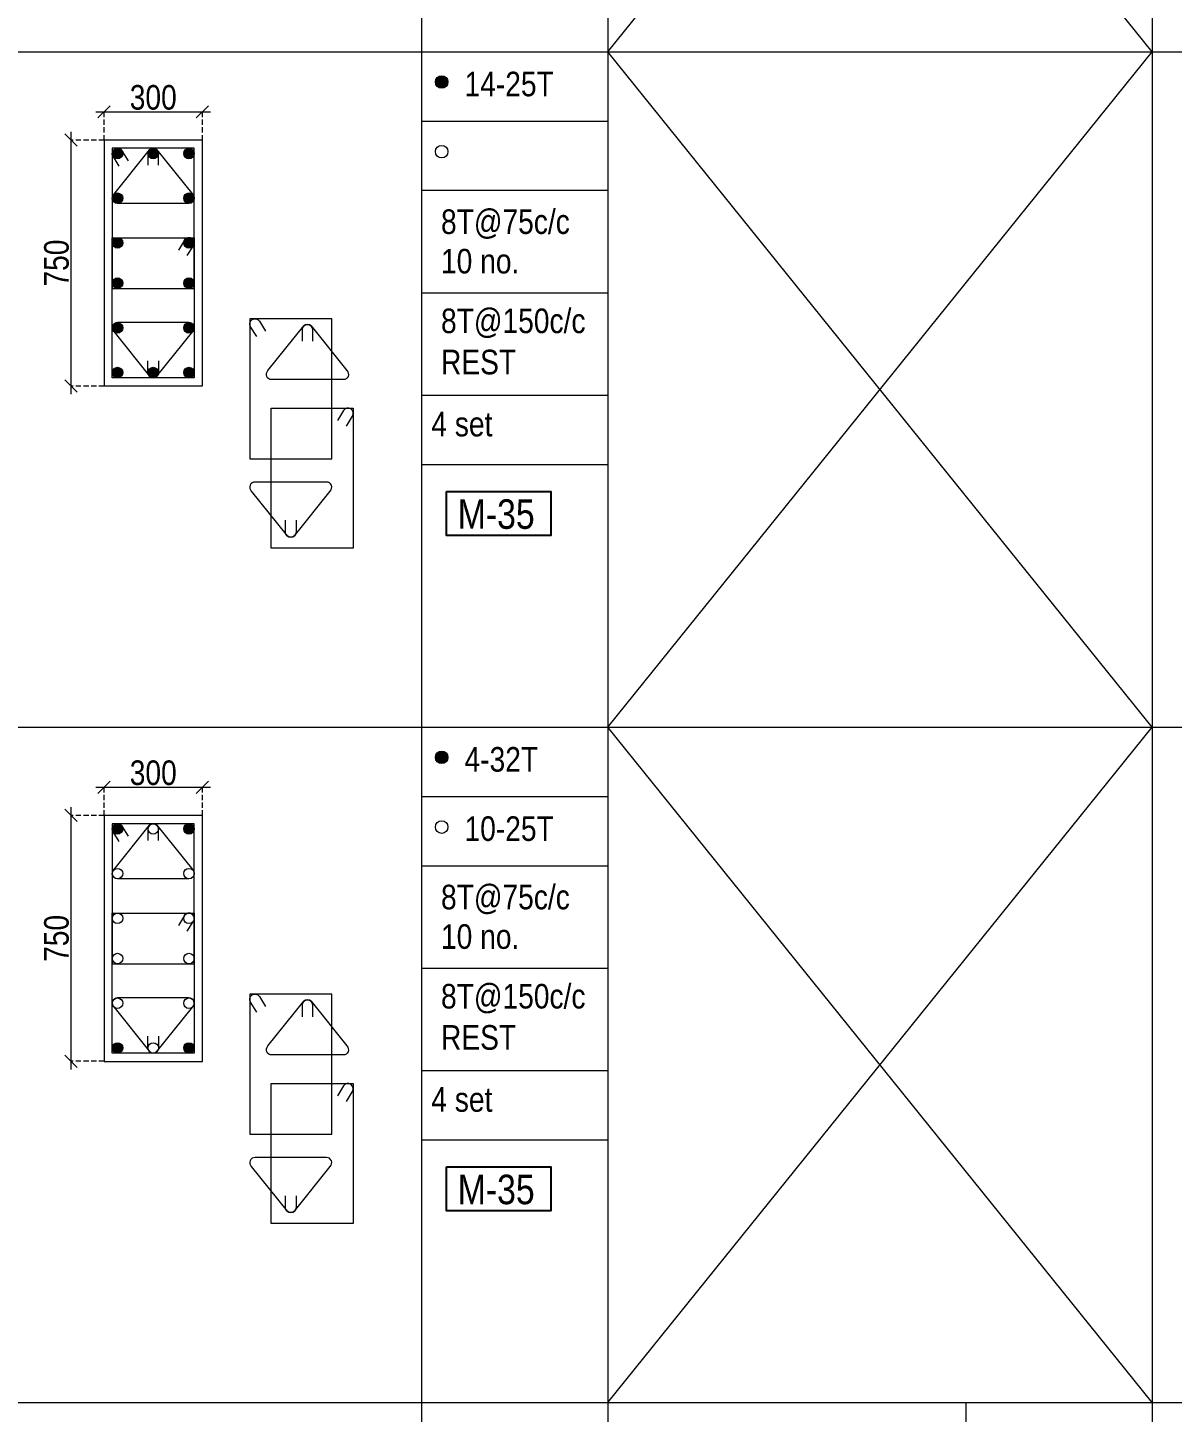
# Model space of a CAD drawing. Header units: millimetres. Extents: x 1112055 to 3390982, y -148532 to 766891.
# Drawn here: x 2626585 to 2640546, y 599864 to 616757 of the extents above; entities that cross this region are included whole.
import ezdxf
from ezdxf.enums import TextEntityAlignment as Align

# ---------------------------------------------------------------- set-up
doc = ezdxf.new("R2010")
doc.units = ezdxf.units.MM
doc.header["$PDMODE"] = 35
doc.header["$PDSIZE"] = -25
doc.linetypes.add('DASHED2', pattern=[0.375, 0.25, -0.125])
doc.linetypes.add('Hidden', pattern=[9.525, 6.35, -3.175])
for name, color, linetype, lineweight in [('B COL. SIZE DIM', 220, 'Continuous', 25), ('B COLSCH', 204, 'Continuous', 20), ('B COLUMN', 1, 'Hidden', 9), ('B STEEL', 34, 'Continuous', 15)]:
    doc.layers.add(name, color=color, linetype=linetype, lineweight=lineweight)
doc.layers.add('B TEXT', color=7, linetype='Continuous')
doc.styles.add('dim inside', font='romans.shx', dxfattribs={"width": 0.8, "height": 125})
doc.styles.add('SWINC', font='swissc.ttf')
doc.dimstyles.new('dim inside', dxfattribs={"dimtxt": 125, "dimasz": 100, "dimexe": 0, "dimexo": 0, "dimgap": 10, "dimtad": 0, "dimdec": 0, "dimzin": 0, "dimdsep": 46, "dimtxsty": 'dim inside', "dimblk": 'SMALL', "dimcen": 0.09, "dimadec": 0, "dimazin": 0, "dimtfac": 1, "dimtdec": 0, "dimtofl": 0, "dimtmove": 0, "dimatfit": 3, "dimfxl": 1, "dimtolj": 1, "dimtzin": 0, "dimarcsym": 2})

# ---------------------------------------------------------------- blocks, each defined once
blk = doc.blocks.new('_Oblique')
at = {"color": 0, "linetype": 'ByBlock', "lineweight": -2}
blk.add_line((-0.5, -0.5), (0.5, 0.5), dxfattribs=at)
blk = doc.blocks.new('*D5333')
at = {"layer": 'B COL. SIZE DIM', "color": 250, "lineweight": 9, "ltscale": 250, "transparency": 16777216}
blk.add_line((2627416, 607490), (2628816, 607490), dxfattribs=at)
at = {"layer": 'B COL. SIZE DIM', "color": 250, "linetype": 'DASHED2', "lineweight": 9, "ltscale": 250, "transparency": 16777216}
for p, q in [((2627516, 607146), (2627516, 607490)), ((2628716, 607146), (2628716, 607490))]:
    blk.add_line(p, q, dxfattribs=at)
at = {"layer": 'Defpoints', "color": 0, "lineweight": 40, "transparency": 16777216}
for p in [(2628716, 607490), (2627516, 607146), (2628716, 607146)]:
    blk.add_point(p, dxfattribs=at)
at = {"layer": 'B COL. SIZE DIM', "color": 250, "lineweight": 9, "transparency": 16777216, "xscale": 150, "yscale": 150, "zscale": 150, "rotation": 180}
blk.add_blockref('_Oblique', (2627516, 607490), dxfattribs=at)
at = {"layer": 'B COL. SIZE DIM', "color": 250, "lineweight": 9, "transparency": 16777216, "xscale": 150, "yscale": 150, "zscale": 150}
blk.add_blockref('_Oblique', (2628716, 607490), dxfattribs=at)
at = {"layer": 'B COL. SIZE DIM', "color": 6, "transparency": 16777216, "insert": (2628116, 607665), "char_height": 300, "attachment_point": 5, "style": 'SWINC'}
blk.add_mtext('\\A1;300', dxfattribs=at)
blk = doc.blocks.new('*D5334')
at = {"layer": 'B COL. SIZE DIM', "color": 250, "lineweight": 9, "ltscale": 250, "transparency": 16777216}
blk.add_line((2627112, 607246), (2627112, 604046), dxfattribs=at)
at = {"layer": 'B COL. SIZE DIM', "color": 250, "linetype": 'DASHED2', "lineweight": 9, "ltscale": 250, "transparency": 16777216}
for p, q in [((2627516, 607146), (2627112, 607146)), ((2627516, 604146), (2627112, 604146))]:
    blk.add_line(p, q, dxfattribs=at)
at = {"layer": 'Defpoints', "color": 0, "lineweight": 40, "transparency": 16777216}
for p in [(2627516, 607146), (2627112, 604146), (2627516, 604146)]:
    blk.add_point(p, dxfattribs=at)
at = {"layer": 'B COL. SIZE DIM', "color": 250, "lineweight": 9, "transparency": 16777216, "xscale": 150, "yscale": 150, "zscale": 150}
for p, rotation in [((2627112, 607146), 90), ((2627112, 604146), 270)]:
    blk.add_blockref('_Oblique', p, dxfattribs=dict(at, rotation=rotation))
at = {"layer": 'B COL. SIZE DIM', "color": 6, "transparency": 16777216, "insert": (2626937, 605646), "char_height": 300, "attachment_point": 5, "rotation": 90, "style": 'SWINC'}
blk.add_mtext('\\A1;750', dxfattribs=at)
blk = doc.blocks.new('*D5335')
at = {"layer": 'B COL. SIZE DIM', "color": 250, "lineweight": 9, "ltscale": 250, "transparency": 16777216}
blk.add_line((2627416, 615730), (2628816, 615730), dxfattribs=at)
at = {"layer": 'B COL. SIZE DIM', "color": 250, "linetype": 'DASHED2', "lineweight": 9, "ltscale": 250, "transparency": 16777216}
for p, q in [((2627516, 615385), (2627516, 615730)), ((2628716, 615385), (2628716, 615730))]:
    blk.add_line(p, q, dxfattribs=at)
at = {"layer": 'Defpoints', "color": 0, "lineweight": 40, "transparency": 16777216}
for p in [(2628716, 615730), (2627516, 615385), (2628716, 615385)]:
    blk.add_point(p, dxfattribs=at)
at = {"layer": 'B COL. SIZE DIM', "color": 250, "lineweight": 9, "transparency": 16777216, "xscale": 150, "yscale": 150, "zscale": 150, "rotation": 180}
blk.add_blockref('_Oblique', (2627516, 615730), dxfattribs=at)
at = {"layer": 'B COL. SIZE DIM', "color": 250, "lineweight": 9, "transparency": 16777216, "xscale": 150, "yscale": 150, "zscale": 150}
blk.add_blockref('_Oblique', (2628716, 615730), dxfattribs=at)
at = {"layer": 'B COL. SIZE DIM', "color": 6, "transparency": 16777216, "insert": (2628116, 615905), "char_height": 300, "attachment_point": 5, "style": 'SWINC'}
blk.add_mtext('\\A1;300', dxfattribs=at)
blk = doc.blocks.new('*D5336')
at = {"layer": 'B COL. SIZE DIM', "color": 250, "lineweight": 9, "ltscale": 250, "transparency": 16777216}
blk.add_line((2627112, 615485), (2627112, 612285), dxfattribs=at)
at = {"layer": 'B COL. SIZE DIM', "color": 250, "linetype": 'DASHED2', "lineweight": 9, "ltscale": 250, "transparency": 16777216}
for p, q in [((2627516, 615385), (2627112, 615385)), ((2627516, 612385), (2627112, 612385))]:
    blk.add_line(p, q, dxfattribs=at)
at = {"layer": 'Defpoints', "color": 0, "lineweight": 40, "transparency": 16777216}
for p in [(2627516, 615385), (2627112, 612385), (2627516, 612385)]:
    blk.add_point(p, dxfattribs=at)
at = {"layer": 'B COL. SIZE DIM', "color": 250, "lineweight": 9, "transparency": 16777216, "xscale": 150, "yscale": 150, "zscale": 150}
for p, rotation in [((2627112, 615385), 90), ((2627112, 612385), 270)]:
    blk.add_blockref('_Oblique', p, dxfattribs=dict(at, rotation=rotation))
at = {"layer": 'B COL. SIZE DIM', "color": 6, "transparency": 16777216, "insert": (2626937, 613885), "char_height": 300, "attachment_point": 5, "rotation": 90, "style": 'SWINC'}
blk.add_mtext('\\A1;750', dxfattribs=at)

msp = doc.modelspace()

# ---------------------------------------------------------------- hatches: boundary and pattern name
at = {"layer": 'B STEEL', "lineweight": 9, "ltscale": 0.5}
h = msp.add_hatch(color=34, dxfattribs=at)
edge = h.paths.add_edge_path()
edge.add_arc((2631634.4, 616094.5), 76.8, 0, 360)
h = msp.add_hatch(color=34, dxfattribs=at)
edge = h.paths.add_edge_path()
edge.add_arc((2627680.1, 615221.3), 64, 0, 360)
at = {"layer": 'B STEEL'}
h = msp.add_hatch(color=34, dxfattribs=at)
edge = h.paths.add_edge_path()
edge.add_arc((2628116.1, 615221.3), 64, 0, 360)
at = {"layer": 'B STEEL', "lineweight": 9, "ltscale": 0.5}
h = msp.add_hatch(color=34, dxfattribs=at)
edge = h.paths.add_edge_path()
edge.add_arc((2628552, 615221.3), 64, 180, 540, ccw=False)
at = {"layer": 'B STEEL'}
h = msp.add_hatch(color=34, dxfattribs=at)
edge = h.paths.add_edge_path()
edge.add_arc((2627680.1, 614676), 64, 0, 360)
h = msp.add_hatch(color=34, dxfattribs=at)
edge = h.paths.add_edge_path()
edge.add_arc((2628552, 614676), 64, 0, 360)
h = msp.add_hatch(color=34, dxfattribs=at)
edge = h.paths.add_edge_path()
edge.add_arc((2627680.1, 614130.7), 64, 0, 360)
h = msp.add_hatch(color=34, dxfattribs=at)
edge = h.paths.add_edge_path()
edge.add_arc((2628552, 614130.7), 64, 0, 360)
h = msp.add_hatch(color=34, dxfattribs=at)
edge = h.paths.add_edge_path()
edge.add_arc((2627680.1, 613640), 64, 0, 360)
h = msp.add_hatch(color=34, dxfattribs=at)
edge = h.paths.add_edge_path()
edge.add_arc((2628552, 613640), 64, 0, 360)
h = msp.add_hatch(color=34, dxfattribs=at)
edge = h.paths.add_edge_path()
edge.add_arc((2627680.1, 613094.7), 64, 0, 360)
h = msp.add_hatch(color=34, dxfattribs=at)
edge = h.paths.add_edge_path()
edge.add_arc((2628552, 613094.7), 64, 0, 360)
at = {"layer": 'B STEEL', "lineweight": 9, "ltscale": 0.5}
h = msp.add_hatch(color=34, dxfattribs=at)
edge = h.paths.add_edge_path()
edge.add_arc((2627680.1, 612549.4), 64, 0, 360, ccw=False)
at = {"layer": 'B STEEL'}
h = msp.add_hatch(color=34, dxfattribs=at)
edge = h.paths.add_edge_path()
edge.add_arc((2628116.1, 612549.4), 64, 0, 360)
at = {"layer": 'B STEEL', "lineweight": 9, "ltscale": 0.5}
h = msp.add_hatch(color=34, dxfattribs=at)
edge = h.paths.add_edge_path()
edge.add_arc((2628552, 612549.4), 64, -180, 180)
h = msp.add_hatch(color=34, dxfattribs=at)
edge = h.paths.add_edge_path()
edge.add_arc((2631634.4, 607854.7), 76.8, 0, 360)
h = msp.add_hatch(color=34, dxfattribs=at)
edge = h.paths.add_edge_path()
edge.add_arc((2627680.1, 606981.5), 64, 0, 360)
h = msp.add_hatch(color=34, dxfattribs=at)
edge = h.paths.add_edge_path()
edge.add_arc((2628552, 606981.5), 64, 180, 540, ccw=False)
h = msp.add_hatch(color=34, dxfattribs=at)
edge = h.paths.add_edge_path()
edge.add_arc((2627680.1, 604309.5), 64, 0, 360, ccw=False)
h = msp.add_hatch(color=34, dxfattribs=at)
edge = h.paths.add_edge_path()
edge.add_arc((2628552, 604309.5), 64, -180, 180)

# ---------------------------------------------------------------- linework, layer by layer
at = {"layer": 'B COLSCH', "color": 250, "lineweight": 0}
for p, q in [((2633662.5, 649422.2), (2633662.5, 574628.3)), ((2640300.2, 649422.2), (2640300.2, 574628.3)), ((2631388.2, 632942.5), (2631388.2, 583503.5)), ((2487307.1, 616462.8), (2667535.6, 616462.8)), ((2631388.2, 615617.8), (2633662.5, 615617.8)), ((2631388.2, 614772.8), (2633662.5, 614772.8)), ((2631388.2, 613523.1), (2633662.5, 613523.1)), ((2631388.2, 612273.3), (2633662.5, 612273.3)), ((2631388.2, 611428.3), (2633662.5, 611428.3)), ((2487307.1, 608223), (2667535.6, 608223)), ((2631388.2, 607378), (2633662.5, 607378)), ((2631388.2, 606533), (2633662.5, 606533)), ((2631388.2, 605283.2), (2633662.5, 605283.2)), ((2631388.2, 604033.5), (2633662.5, 604033.5)), ((2631388.2, 603188.5), (2633662.5, 603188.5)), ((2487307.1, 599983.1), (2667535.6, 599983.1)), ((2638025.9, 599983.1), (2638025.9, 583503.5))]:
    msp.add_line(p, q, dxfattribs=at)
for points in [[(2640300.2, 599983.1), (2633662.5, 608223), (2640300.2, 616462.8), (2633662.5, 624702.7), (2640300.2, 632942.5)], [(2633662.5, 599983.1), (2640300.2, 608223), (2633662.5, 616462.8), (2640300.2, 624702.7), (2633662.5, 632942.5)]]:
    msp.add_lwpolyline(points, dxfattribs=at)
at = {"layer": 'B COLUMN', "color": 1, "linetype": 'ByBlock', "lineweight": 20}
for points in [[(2627516.1, 612385.4), (2628716.1, 612385.4), (2628716.1, 615385.4), (2627516.1, 615385.4)], [(2627516.1, 604145.5), (2628716.1, 604145.5), (2628716.1, 607145.5), (2627516.1, 607145.5)]]:
    msp.add_lwpolyline(points, close=True, dxfattribs=at)
at = {"layer": 'B STEEL', "color": 34, "lineweight": 9, "ltscale": 0.5}
for points in [[(2627616.1, 613576), (2628616.1, 613576), (2628616.1, 615285.4), (2627616.1, 615285.4)], [(2627616.1, 614194.7), (2628616.1, 614194.7), (2628616.1, 612485.4), (2627616.1, 612485.4)], [(2629293.4, 611496.9), (2630293.4, 611496.9), (2630293.4, 613206.3), (2629293.4, 613206.3)], [(2629556, 612115.6), (2630556, 612115.6), (2630556, 610406.3), (2629556, 610406.3)], [(2627616.1, 605336.2), (2628616.1, 605336.2), (2628616.1, 607045.5), (2627616.1, 607045.5)], [(2627616.1, 605954.9), (2628616.1, 605954.9), (2628616.1, 604245.5), (2627616.1, 604245.5)], [(2629293.4, 603257.1), (2630293.4, 603257.1), (2630293.4, 604966.5), (2629293.4, 604966.5)], [(2629556, 603875.8), (2630556, 603875.8), (2630556, 602166.5), (2629556, 602166.5)]]:
    msp.add_lwpolyline(points, close=True, dxfattribs=at)
for points in [[(2627700.3, 615066.3), (2627625.6, 615187.8, -1), (2627734.6, 615254.9), (2627809.4, 615133.4)], [(2628180.1, 615078.7), (2628180.1, 615221.3, 1), (2628052, 615221.3), (2628052, 615078.7)], [(2628531.8, 613975.7), (2628606.6, 614097.1, 1), (2628497.5, 614164.2), (2628422.8, 614042.8)], [(2629377.7, 612987.2), (2629302.9, 613108.7, -1), (2629411.9, 613175.8), (2629486.7, 613054.4)], [(2630060.6, 612930.3), (2630060.6, 613073, 1), (2629932.5, 613073), (2629932.5, 612930.3)], [(2628180.1, 612692), (2628180.1, 612549.4, -1), (2628052, 612549.4), (2628052, 612692)], [(2630471.8, 611896.6), (2630546.5, 612018.1, 1), (2630437.5, 612085.2), (2630362.7, 611963.7)], [(2629857.4, 610746.5), (2629857.4, 610603.9, -1), (2629729.4, 610603.9), (2629729.4, 610746.5)], [(2627700.3, 606826.5), (2627625.6, 606947.9, -1), (2627734.6, 607015.1), (2627809.4, 606893.6)], [(2628180.1, 606838.9), (2628180.1, 606981.5, 1), (2628052, 606981.5), (2628052, 606838.9)], [(2628531.8, 605735.8), (2628606.6, 605857.3, 1), (2628497.5, 605924.4), (2628422.8, 605802.9)], [(2629377.7, 604747.4), (2629302.9, 604868.9, -1), (2629411.9, 604936), (2629486.7, 604814.5)], [(2630060.6, 604690.5), (2630060.6, 604833.1, 1), (2629932.5, 604833.1), (2629932.5, 604690.5)], [(2628180.1, 604452.2), (2628180.1, 604309.5, -1), (2628052, 604309.5), (2628052, 604452.2)], [(2630471.8, 603656.7), (2630546.5, 603778.2, 1), (2630437.5, 603845.3), (2630362.7, 603723.9)], [(2629857.4, 602506.7), (2629857.4, 602364, -1), (2629729.4, 602364), (2629729.4, 602506.7)]]:
    msp.add_lwpolyline(points, format="xyb", dxfattribs=at)
for points in [[(2628161.3, 615266.7), (2628597.3, 614721.4, -0.6687154), (2628552, 614612), (2627680.1, 614612, -0.6687154), (2627634.9, 614721.4), (2628070.9, 615266.7, -0.4133445)], [(2628161.3, 612504), (2628597.3, 613049.4, 0.6687154), (2628552, 613158.7), (2627680.1, 613158.7, 0.6687154), (2627634.9, 613049.4), (2628070.9, 612504, 0.4133445)], [(2630041.8, 613118.3), (2630477.7, 612573, -0.6687154), (2630432.5, 612463.6), (2629560.6, 612463.6, -0.6687154), (2629515.4, 612573), (2629951.4, 613118.3, -0.4133445)], [(2629838.6, 610558.6), (2630274.6, 611103.9, 0.6687154), (2630229.4, 611213.2), (2629357.4, 611213.2, 0.6687154), (2629312.2, 611103.9), (2629748.2, 610558.6, 0.4133445)], [(2628161.3, 607026.8), (2628597.3, 606481.5, -0.6687154), (2628552, 606372.2), (2627680.1, 606372.2, -0.6687154), (2627634.9, 606481.5), (2628070.9, 607026.8, -0.4133445)], [(2628161.3, 604264.2), (2628597.3, 604809.5, 0.6687154), (2628552, 604918.9), (2627680.1, 604918.9, 0.6687154), (2627634.9, 604809.5), (2628070.9, 604264.2, 0.4133445)], [(2630041.8, 604878.5), (2630477.7, 604333.1, -0.6687154), (2630432.5, 604223.8), (2629560.6, 604223.8, -0.6687154), (2629515.4, 604333.1), (2629951.4, 604878.5, -0.4133445)], [(2629838.6, 602318.7), (2630274.6, 602864, 0.6687154), (2630229.4, 602973.4), (2629357.4, 602973.4, 0.6687154), (2629312.2, 602864), (2629748.2, 602318.7, 0.4133445)]]:
    msp.add_lwpolyline(points, format="xyb", close=True, dxfattribs=at)
for centre, radius in [((2631634.4, 616094.5), 76.8), ((2627680.1, 615221.3), 64), ((2628116.1, 615221.3), 64), ((2628552, 615221.3), 64), ((2631634.4, 615244.3), 76.8), ((2627680.1, 614676), 64), ((2628552, 614676), 64), ((2627680.1, 614130.7), 64), ((2628552, 614130.7), 64), ((2627680.1, 613640), 64), ((2628552, 613640), 64), ((2627680.1, 613094.7), 64), ((2628552, 613094.7), 64), ((2627680.1, 612549.4), 64), ((2628116.1, 612549.4), 64), ((2628552, 612549.4), 64), ((2631634.4, 607854.7), 76.8), ((2627680.1, 606981.5), 64), ((2628116.1, 606981.5), 64), ((2628552, 606981.5), 64), ((2631634.4, 607004.4), 76.8), ((2627680.1, 606436.2), 64), ((2628552, 606436.2), 64), ((2627680.1, 605890.8), 64), ((2628552, 605890.8), 64), ((2627680.1, 605400.2), 64), ((2628552, 605400.2), 64), ((2627680.1, 604854.9), 64), ((2628552, 604854.9), 64), ((2627680.1, 604309.5), 64), ((2628116.1, 604309.5), 64), ((2628552, 604309.5), 64)]:
    msp.add_circle(centre, radius, dxfattribs=at)
at = {"layer": 'B TEXT', "color": 1}
for points in [[(2631691.8, 611099.3), (2632966.4, 611099.3), (2632966.4, 610561.3), (2631691.8, 610561.3)], [(2631691.8, 602859.4), (2632966.4, 602859.4), (2632966.4, 602321.5), (2631691.8, 602321.5)]]:
    msp.add_lwpolyline(points, close=True, dxfattribs=at)

# ---------------------------------------------------------------- texts
at = {"layer": 'B TEXT', "style": 'SWINC'}
for s, p in [('14-25T', (2631912.9, 615920)), ('8T@75c/c', (2631626, 614240.1)), ('10 no.', (2631626, 613758.4)), ('8T@150c/c', (2631626, 613030.2)), ('REST', (2631626, 612527.9)), ('4 set', (2631507.7, 611770.8)), ('4-32T', (2631912.9, 607680.1)), ('10-25T', (2631912.9, 606835.1)), ('8T@75c/c', (2631626, 606000.3)), ('10 no.', (2631626, 605518.5)), ('8T@150c/c', (2631626, 604790.4)), ('REST', (2631626, 604288)), ('4 set', (2631507.7, 603531))]:
    msp.add_text(s, height=300, dxfattribs=at).set_placement(p)
at = {"layer": 'B TEXT', "color": 1, "style": 'SWINC'}
for p in [(2631829.2, 610534.8), (2631829.2, 602294.9)]:
    msp.add_text('M-35', height=360, dxfattribs=at).set_placement(p, align=Align.BOTTOM_LEFT)

# ---------------------------------------------------------------- dimensions: what is measured, and where the dimension line sits
at = {"layer": 'B COL. SIZE DIM', "color": 250, "ltscale": 250}
for base, p1, p2, picture, middle in [((2628716.1, 615730.3), (2627516.1, 615385.4), (2628716.1, 615385.4), '*D5335', (2628116.1, 615905.3)), ((2628716.1, 607490.5), (2627516.1, 607145.5), (2628716.1, 607145.5), '*D5333', (2628116.1, 607665.5))]:
    dim = msp.add_linear_dim(base=base, p1=p1, p2=p2, dimstyle='dim inside', override={"dimtxt": 300, "dimasz": 150, "dimgap": 25, "dimtad": 3, "dimlfac": 0.25, "dimtxsty": 'SWINC', "dimblk1": 'Oblique', "dimblk2": 'Oblique', "dimsah": 1, "dimdle": 100, "dimclrd": 250, "dimclre": 250, "dimclrt": 6, "dimfxl": 1000, "dimlwd": 9, "dimlwe": 9}, dxfattribs=at)
    dim.commit()
    dim.dimension.update_dxf_attribs({"geometry": picture, "text_midpoint": middle})
for base, p1, p2, picture, middle in [((2627112.2, 612385.4), (2627516.1, 615385.4), (2627516.1, 612385.4), '*D5336', (2626937.2, 613885.4)), ((2627112.2, 604145.5), (2627516.1, 607145.5), (2627516.1, 604145.5), '*D5334', (2626937.2, 605645.5))]:
    dim = msp.add_linear_dim(base=base, p1=p1, p2=p2, angle=90, dimstyle='dim inside', override={"dimtxt": 300, "dimasz": 150, "dimgap": 25, "dimtad": 3, "dimlfac": 0.25, "dimtxsty": 'SWINC', "dimblk1": 'Oblique', "dimblk2": 'Oblique', "dimsah": 1, "dimdle": 100, "dimclrd": 250, "dimclre": 250, "dimclrt": 6, "dimfxl": 1000, "dimlwd": 9, "dimlwe": 9}, dxfattribs=at)
    dim.commit()
    dim.dimension.update_dxf_attribs({"geometry": picture, "text_midpoint": middle})

doc.saveas('drawing.dxf')
